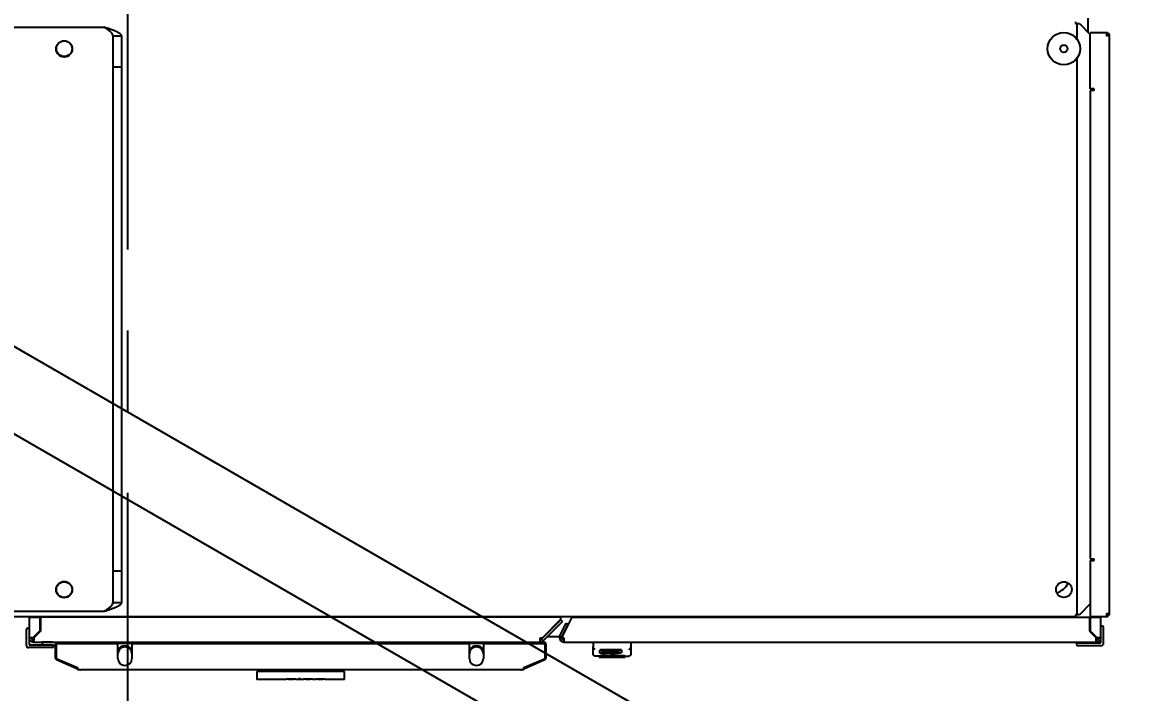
# Model space of a CAD drawing. Header units: inches. Extents: x -347369 to -260369, y 119522 to 149869.
# Drawn here: x -325481 to -324438, y 135665 to 136284 of the extents above; entities that cross this region are included whole.
import ezdxf

# ---------------------------------------------------------------- set-up
doc = ezdxf.new("R2010")
doc.units = ezdxf.units.IN
doc.header["$LTSCALE"] = 300
doc.linetypes.add('CENTRO', pattern=[2, 1.25, -0.25, 0.25, -0.25])
for name, color, linetype in [('ASSI', 254, 'CENTRO'), ('MACCHINA', 40, 'Continuous'), ('QUOTE', 7, 'Continuous')]:
    doc.layers.add(name, color=color, linetype=linetype)
doc.styles.get("Standard").update_dxf_attribs({"font": 'romans.shx'})
doc.dimstyles.new('sc1a100', dxfattribs={"dimscale": 100, "dimtxt": 3, "dimasz": 3, "dimexe": 0, "dimexo": 0, "dimgap": 1, "dimtad": 1, "dimzin": 12, "dimdsep": 46, "dimtxsty": 'Standard', "dimblk": 'CLOSEDBLANK', "dimcen": 1, "dimclrd": 253, "dimclre": 253, "dimclrt": 2, "dimadec": 0, "dimazin": 3, "dimtfac": 1, "dimtmove": 0, "dimatfit": 1, "dimldrblk": 'CLOSEDBLANK', "dimfxl": 1, "dimtolj": 1, "dimtzin": 0, "dimarcsym": 0})

# ---------------------------------------------------------------- blocks, each defined once
blk = doc.blocks.new('A$C00995F91')
at = {"layer": 'MACCHINA'}
for p, q in [((-35, -70), (-35, -1170)), ((35, -1170), (35, -70))]:
    blk.add_line(p, q, dxfattribs=at)
blk = doc.blocks.new('_ClosedBlank')
at = {"color": 0, "linetype": 'ByBlock', "lineweight": -2}
for p, q in [((-1, 0.1667), (0, 0)), ((-1, 0.1667), (-1, -0.1667)), ((0, 0), (-1, -0.1667))]:
    blk.add_line(p, q, dxfattribs=at)
blk = doc.blocks.new('*D28')
at = {"layer": 'Defpoints', "color": 0, "transparency": 16777216}
for p in [(-322483.6, 140399.7), (-321493.7, 139989.6), (-324251.4, 137231.9), (-323921.8, 136508.7), (-322483.6, 136499.7)]:
    blk.add_point(p, dxfattribs=at)
at = {"layer": 'QUOTE', "color": 253, "lineweight": -2, "transparency": 16777216}
for p, q in [((-324251.4, 137231.9), (-324517.4, 136965.8)), ((-322483.6, 136499.7), (-322483.6, 136123.4))]:
    blk.add_line(p, q, dxfattribs=at)
blk.add_arc((-322483.6, 138999.7), 2876.3, 230.9788, 264.0212, dxfattribs=at)
at = {"layer": 'QUOTE', "color": 253, "lineweight": -2, "transparency": 16777216, "xscale": 300, "yscale": 300, "zscale": 300}
for p, rotation in [((-324517.4, 136965.8), 137.9893954922992), ((-322483.6, 136123.4), 357.0106045077002)]:
    blk.add_blockref('_ClosedBlank', p, dxfattribs=dict(at, rotation=rotation))
at = {"layer": 'QUOTE', "color": 2, "transparency": 16777216, "insert": (-323488.6, 136573.3), "char_height": 300, "attachment_point": 5, "rotation": 337.5}
blk.add_mtext('\\A1;45°', dxfattribs=at)
blk = doc.blocks.new('A$C27be3406')
at = {"layer": 'ASSI'}
blk.add_line((0, 2250), (0, -3750), dxfattribs=at)
at = {"layer": 'MACCHINA'}
for p, q in [((888, -2711), (888, -2724.2)), ((-321.5, -2719.6), (-21.5, -2719.6)), ((876.5, -2714.4), (876.5, -2716)), ((876.5, -2716), (880.1, -2716)), ((878.1, -2731), (878.1, -2716)), ((880.1, -2716), (890, -2726.3)), ((-13.5, -2727.6), (-5.5, -2727.6)), ((-13.5, -2727.6), (-13.5, -3251.6)), ((-5.5, -2727.6), (-5.5, -3251.6)), ((890, -2776.6), (890, -2724.6)), ((905, -2724.6), (890, -2724.6)), ((905, -2724.6), (905, -2727.6)), ((908, -2727.6), (905, -2727.6)), ((908, -3261.6), (908, -2727.6)), ((878.1, -3263), (878.1, -2747.8)), ((-5.5, -2756.6), (-13.5, -2756.6)), ((893.7, -2776.6), (890, -2776.6)), ((890, -2778.1), (890, -3211.1)), ((893.7, -2778.1), (890, -2778.1)), ((893.7, -2778.1), (893.7, -2776.6)), ((890, -3211.1), (893.7, -3211.1)), ((893.7, -3212.6), (893.7, -3211.1)), ((890, -3212.6), (893.7, -3212.6)), ((890, -3212.6), (890, -3264.6)), ((-5.5, -3222.6), (-13.5, -3222.6)), ((-13.5, -3251.6), (-5.5, -3251.6)), ((890, -3252.7), (880.1, -3263)), ((-321.5, -3259.6), (-21.5, -3259.6)), ((880.1, -3263), (876.5, -3263)), ((876.5, -3263), (876.5, -3264.6)), ((905, -3261.6), (908, -3261.6)), ((905, -3261.6), (905, -3264.6)), ((-1070.5, -3264.6), (876.5, -3264.6)), ((-90.9, -3265.1), (-80.9, -3265.1)), ((-90.9, -3265.1), (-90.9, -3290.8)), ((-80.9, -3265.1), (-80.9, -3277.7)), ((-80.5, -3265.1), (-80.5, -3278.1)), ((400.8, -3265.1), (-80.5, -3265.1)), ((-47.5, -3264.6), (-47.5, -3265.1)), ((400.8, -3267.6), (382.9, -3285.5)), ((383.8, -3284.1), (400.8, -3267.1)), ((402.2, -3269), (384.3, -3286.9)), ((399.8, -3282.3), (405.6, -3270.6)), ((400.8, -3267.1), (400.8, -3265.1)), ((402.2, -3269), (400.8, -3267.6)), ((401.5, -3284.1), (411, -3265.1)), ((401.6, -3283.2), (407.4, -3271.5)), ((405.6, -3270.6), (407.4, -3271.5)), ((411, -3265.1), (889.5, -3265.1)), ((853.5, -3264.6), (853.5, -3265.1)), ((889.5, -3265.1), (889.5, -3278.1)), ((889.9, -3265.1), (889.9, -3277.7)), ((889.9, -3265.1), (899.9, -3265.1)), ((890, -3264.6), (905, -3264.6)), ((899.9, -3288.9), (899.9, -3265.1)), ((901.4, -3273.4), (899.9, -3273.4)), ((-93.4, -3291.3), (-93.4, -3276.3)), ((-92.4, -3275.3), (-90.9, -3275.3)), ((-90.9, -3277.8), (-90.9, -3277.8)), ((-90.9, -3280.6), (-90.9, -3280.6)), ((-88.9, -3284.1), (-90.9, -3284.1)), ((-86.9, -3283.7), (-80.9, -3277.7)), ((-80.5, -3278.1), (-86.5, -3284.1)), ((-86.4, -3283.2), (-86.4, -3283.9)), ((-80.5, -3277.8), (-80.9, -3277.8)), ((381.4, -3284.1), (383.8, -3284.1)), ((381.4, -3288.1), (381.4, -3284.1)), ((384.8, -3283.1), (385.3, -3283.1)), ((388.1, -3283.1), (399.5, -3283.1)), ((399.8, -3282.3), (401.6, -3283.2)), ((403.4, -3284.1), (401.5, -3284.1)), ((401.6, -3283.1), (402, -3283.1)), ((403.4, -3284.1), (403.4, -3288.1)), ((889.5, -3275.9), (889.9, -3275.9)), ((889.5, -3278.1), (895.5, -3284.1)), ((889.9, -3277.7), (895.9, -3283.7)), ((891.2, -3279.1), (890.8, -3279.3)), ((894.8, -3283.4), (895.1, -3282.9)), ((897.9, -3284.1), (899.9, -3284.1)), ((902.4, -3289.4), (902.4, -3274.4)), ((-69.4, -3293.3), (-91.4, -3293.3)), ((-90.9, -3285.4), (-90.7, -3285.4)), ((-90.9, -3290.8), (-68.4, -3290.8)), ((-86.9, -3286.1), (-86.9, -3288.1)), ((-86.9, -3288.1), (386.6, -3288.1)), ((-78.9, -3288.1), (-78.9, -3290.8)), ((-69.4, -3288.3), (-78.9, -3288.3)), ((-68.4, -3290.8), (-68.4, -3292.3)), ((-66.9, -3291.4), (-66.9, -3302.4)), ((-66.4, -3288.1), (-66.4, -3289.1)), ((-66.4, -3289.1), (386.6, -3289.1)), ((-65.9, -3290.3), (-66.3, -3289.9)), ((-65.9, -3289.8), (-65.9, -3303.2)), ((-8.9, -3289.8), (-65.9, -3289.8)), ((-64.8, -3289.3), (-47.9, -3289.3)), ((-47.9, -3289.8), (-47.9, -3289.3)), ((-39.9, -3289.8), (-39.9, -3289.6)), ((-38.9, -3289.1), (-38.9, -3289.8)), ((-8.9, -3303.3), (-8.9, -3289.8)), ((4.1, -3289.8), (4.1, -3303.3)), ((316.1, -3289.8), (4.1, -3289.8)), ((316.1, -3303.3), (316.1, -3289.8)), ((329.1, -3289.8), (329.1, -3303.3)), ((386.1, -3289.8), (329.1, -3289.8)), ((359.1, -3289.1), (359.1, -3289.8)), ((360.1, -3289.8), (360.1, -3289.6)), ((368.1, -3289.3), (385, -3289.3)), ((368.1, -3289.8), (368.1, -3289.3)), ((384.3, -3286.9), (382.9, -3285.5)), ((386.1, -3303.2), (386.1, -3289.8)), ((386.5, -3289.9), (386.1, -3290.3)), ((386.6, -3289.1), (386.6, -3288.1)), ((387.1, -3302.4), (387.1, -3291.4)), ((403.4, -3288.1), (895.9, -3288.1)), ((430.5, -3288.1), (430.5, -3292.6)), ((430.5, -3292.6), (430.5, -3293)), ((465.5, -3288.1), (465.5, -3292.6)), ((465.5, -3293), (465.5, -3292.6)), ((877.4, -3288.9), (877.4, -3290.4)), ((877.4, -3288.9), (899.9, -3288.9)), ((878.4, -3291.4), (900.4, -3291.4)), ((887.9, -3288.9), (887.9, -3288.1)), ((895.9, -3288.1), (895.9, -3286.1)), ((-66.9, -3302.7), (-65.9, -3302.6)), ((-65.9, -3303.2), (-46.2, -3311.7)), ((-65.6, -3304.4), (-46.2, -3312.8)), ((-65.3, -3303.4), (-65.2, -3303.4)), ((366.4, -3311.7), (386.1, -3303.2)), ((366.4, -3312.8), (385.8, -3304.4)), ((385.5, -3303.4), (385.4, -3303.4)), ((387.1, -3302.7), (386.1, -3302.6)), ((436, -3301.1), (432.5, -3301.1)), ((436, -3301.1), (436, -3302.1)), ((436, -3302.1), (460, -3302.1)), ((436.6, -3296.1), (436.6, -3295.8)), ((436.6, -3298.5), (436.6, -3296.1)), ((444.6, -3298.5), (436.6, -3298.5)), ((437.6, -3298.3), (437.5, -3298.3)), ((437.6, -3298.3), (437.5, -3298.3)), ((437.5, -3298.3), (445.7, -3298.3)), ((451.5, -3295.8), (439, -3295.8)), ((439, -3295.8), (439, -3295.8)), ((439, -3295.8), (439, -3296.6)), ((439.6, -3296), (439, -3296)), ((439, -3296.6), (439.6, -3296.6)), ((456.6, -3295.3), (439.6, -3295.3)), ((439.6, -3295.6), (439.6, -3295.3)), ((439.6, -3295.6), (456.6, -3295.6)), ((439.6, -3296), (439.6, -3296.1)), ((439.6, -3296.3), (439.6, -3296.6)), ((439.6, -3296.6), (439.6, -3296.6)), ((439.6, -3296.6), (439.6, -3296.6)), ((442.9, -3298.5), (439.6, -3299.1)), ((439.6, -3299.1), (443.5, -3298.5)), ((440.8, -3297.7), (440.6, -3297.7)), ((440.8, -3298.2), (451.5, -3295.8)), ((440.8, -3297.9), (440.8, -3297.6)), ((440.8, -3298.2), (440.8, -3297.9)), ((446.1, -3298.2), (440.8, -3298.2)), ((443, -3295.9), (443, -3295.8)), ((443, -3295.9), (448.3, -3295.9)), ((446.9, -3298.3), (445.5, -3298.5)), ((445.5, -3298.5), (445.5, -3298.3)), ((453.3, -3298.5), (445.5, -3298.5)), ((445.7, -3298.2), (445.7, -3298.3)), ((446.9, -3298), (446.9, -3298.3)), ((446.9, -3298.3), (454, -3298.3)), ((447.2, -3297.8), (447.2, -3297.8)), ((447.2, -3297.8), (447.2, -3297.8)), ((447.2, -3297.8), (448.2, -3297.8)), ((447.2, -3297.8), (447.2, -3297.8)), ((447.4, -3298.2), (450.3, -3297.6)), ((447.4, -3298.2), (447.4, -3297.9)), ((450.3, -3298.2), (447.4, -3298.2)), ((448.2, -3297), (448.2, -3297)), ((448.2, -3297), (448.2, -3297)), ((448.2, -3297), (450.8, -3297)), ((448.2, -3297), (448.2, -3297)), ((448.8, -3295.8), (448.3, -3295.9)), ((448.3, -3295.8), (448.3, -3295.9)), ((448.9, -3297.6), (448.8, -3297.4)), ((448.9, -3297.6), (452.8, -3296.8)), ((450.3, -3297.6), (448.9, -3297.6)), ((450.3, -3297.6), (450.3, -3297.6)), ((450.3, -3297.6), (450.3, -3297.6)), ((450.6, -3296.8), (455.1, -3295.8)), ((450.6, -3296.5), (450.6, -3296.4)), ((450.6, -3296.8), (450.6, -3296.5)), ((452.8, -3296.8), (450.6, -3296.8)), ((451.5, -3295.8), (451.5, -3295.8)), ((451.5, -3295.8), (451.5, -3295.8)), ((451.5, -3295.8), (451.5, -3295.8)), ((452.8, -3296.8), (452.8, -3296.8)), ((452.8, -3296.8), (452.8, -3296.8)), ((455.1, -3295.8), (453, -3295.8)), ((454, -3297.6), (453.3, -3297.6)), ((453.3, -3297.7), (454, -3297.7)), ((454, -3297.6), (454, -3297.6)), ((455.1, -3295.8), (455, -3295.8)), ((455, -3295.8), (455.1, -3295.8)), ((455, -3295.8), (455, -3295.8)), ((456.6, -3295.3), (456.6, -3298)), ((460, -3302.1), (460, -3301.1)), ((460, -3301.1), (463.5, -3301.1)), ((-46.2, -3311.7), (-46.2, -3313.5)), ((-46.2, -3313.5), (-43.9, -3313.5)), ((-44.6, -3313.5), (-44.3, -3313.6)), ((-43.9, -3313.8), (-43.9, -3313.5)), ((363.7, -3313.8), (-43.5, -3313.8)), ((119.6, -3315.3), (119.6, -3322.1)), ((200.6, -3315.3), (119.6, -3315.3)), ((125.1, -3315.3), (125.1, -3313.8)), ((195.1, -3313.8), (195.1, -3315.3)), ((200.6, -3322.1), (200.6, -3315.3)), ((364.1, -3313.5), (366.4, -3313.5)), ((364.1, -3313.5), (364.1, -3313.8)), ((364.5, -3313.6), (364.8, -3313.5)), ((366.4, -3313.5), (366.4, -3311.7)), ((120.1, -3322.6), (147.1, -3322.6)), ((147.1, -3322.6), (147.1, -3322.6)), ((148.9, -3322.1), (148.9, -3322.6)), ((148.9, -3322.6), (153.5, -3322.6)), ((153.5, -3322.6), (153.5, -3322.1)), ((155.3, -3322.6), (162.9, -3322.6)), ((158.1, -3322.1), (160.1, -3322.1)), ((158.1, -3322.3), (158.1, -3322.1)), ((160.1, -3322.3), (158.1, -3322.3)), ((160.1, -3322.1), (160.1, -3322.3)), ((164.7, -3322.1), (164.7, -3322.6)), ((164.7, -3322.6), (169.3, -3322.6)), ((169.3, -3322.6), (169.3, -3322.1)), ((171.1, -3322.6), (174.3, -3322.6)), ((174.3, -3322.6), (174.3, -3322.6)), ((176.1, -3322.1), (176.1, -3322.6)), ((176.1, -3322.6), (180.7, -3322.6)), ((180.7, -3322.6), (180.7, -3322.1)), ((182.5, -3322.6), (200.1, -3322.6))]:
    blk.add_line(p, q, dxfattribs=at)
at = {"layer": 'MACCHINA', "flags": 128}
for points in [[(-86.8, -3285.6), (-87.2, -3284.8), (-87.4, -3283.8)], [(-83.1, -3280.7), (-83.2, -3280.7), (-83.8, -3280.7)], [(-82.9, -3279.7), (-82.3, -3279.8), (-82.3, -3279.8)], [(890.1, -3278.6), (890.2, -3278.5), (890.5, -3278.3)], [(895.8, -3283.7), (895.7, -3283.9), (895.5, -3284.1)], [(-39, -3289.1), (-38.9, -3289.3), (-38.9, -3289.6)], [(359.2, -3289.1), (359.1, -3289.3), (359.1, -3289.6)], [(448.2, -3297.6), (448.2, -3297.6), (448.2, -3297.8)], [(450.3, -3297.6), (450.3, -3297.6), (450.3, -3297.6), (450.3, -3297.6)], [(450.9, -3296.8), (450.9, -3296.8), (450.8, -3297)], [(452.8, -3296.8), (452.8, -3296.8), (452.8, -3296.8), (452.8, -3296.8)]]:
    blk.add_lwpolyline(points, dxfattribs=at)
at = {"layer": 'MACCHINA'}
for centre, radius in [((865.7, -2739.4), 15), ((-58.5, -2739.6), 7.5), ((-58.5, -2739.4), 7.25), ((865.7, -2739.4), 3.4), ((-58.5, -3239.6), 7.5), ((-58.5, -3239.6), 7.25), ((865.7, -3239.6), 7.25)]:
    blk.add_circle(centre, radius, dxfattribs=at)
for centre, radius, start, end in [((905, -2727.6), 3, 0, 90), ((905, -2727.6), 1.5, 0, 90), ((852.3, -3224), 20, 290.0673, 331.1504), ((905, -3261.6), 1.5, 270, 0), ((905, -3261.6), 3, 270, 0), ((901.4, -3274.4), 1, 0, 90), ((-92.4, -3276.3), 1, 90, 180), ((-86.9, -3284.1), 4, 180, 270), ((-86.9, -3284.1), 2, 180, 270), ((403.4, -3284.1), 4, 153.5, 270), ((403.4, -3284.1), 2, 153.5, 270), ((895.9, -3284.1), 4, 270, 0), ((895.9, -3284.1), 2, 270, 0), ((-91.4, -3291.3), 2, 180, 270), ((-69.4, -3287.3), 1, 270, 301.6794), ((-69.4, -3292.3), 1, 270, 0), ((-64.8, -3291.4), 2.11, 90, 179.9087), ((-40.4, -3289.6), 0.5, 0, 90), ((-2.4, -3299.1), 7.5, 29.9264, 150.0736), ((-2.4, -3299.1), 6.5, 0, 180), ((322.6, -3299.1), 7.5, 29.9264, 150.0736), ((322.6, -3299.1), 6.5, 0, 180), ((360.6, -3289.6), 0.5, 90, 180), ((381.4, -3284.1), 2, 270, 315), ((381.4, -3284.1), 4, 270, 315), ((385, -3291.4), 2.11, 0, 89.9544), ((878.4, -3290.4), 1, 180, 270), ((900.4, -3289.4), 2, 270, 0), ((-64.8, -3302.4), 2.11, 180, 246.3719), ((-2.4, -3303.3), 6.5, 180, 0), ((322.6, -3303.3), 6.5, 180, 0), ((385, -3302.4), 2.11, 293.4986, 359.8175), ((-43.5, -3311.7), 2.11, 246.5014, 269.8631), ((363.7, -3311.7), 2.11, 270, 293.3544)]:
    blk.add_arc(centre, radius, start, end, dxfattribs=at)
for centre, major_axis, ratio, start_param, end_param in [((443.1, -3297.1), (0, 19.8), 0.176282, 1.530066, 1.544973), ((-43.5, -3311.7), (0, 2.11), 0.399086, 2.588181, 3.141593), ((363.7, -3311.7), (0, 2.11), 0.399086, 3.141593, 3.695004)]:
    blk.add_ellipse(centre, major_axis=major_axis, ratio=ratio, start_param=start_param, end_param=end_param, dxfattribs=at)
for points, knots in [([(-5.5, -2727.6), (-5.5, -2727.3), (-5.6, -2726.7), (-6.4, -2725.8), (-7.6, -2724.9), (-9.3, -2724), (-11.3, -2723.1), (-13.6, -2722.2), (-16.3, -2721.3), (-18.9, -2720.4), (-20.7, -2719.9), (-21.5, -2719.6)], [0, 0, 0, 0, 0.1111, 0.22542, 0.336539, 0.45088, 0.562, 0.676341, 0.78746, 0.901801, 1, 1, 1, 1]), ([(-13.5, -2727.6), (-13.5, -2727.2), (-13.6, -2726.5), (-14.3, -2725.1), (-16, -2723.4), (-18.6, -2721.4), (-20.6, -2720.2), (-21.5, -2719.6)], [0, 0, 0, 0, 0.1352727, 0.2751042, 0.5297835, 0.7844098, 1, 1, 1, 1]), ([(-21.5, -3259.6), (-20.6, -3259.3), (-18.7, -3258.7), (-15.9, -3257.8), (-13.4, -3256.9), (-11.1, -3256), (-9.1, -3255.1), (-7.5, -3254.2), (-6.3, -3253.3), (-5.6, -3252.4), (-5.5, -3251.9), (-5.5, -3251.6)], [0, 0, 0, 0, 0.1111, 0.22542, 0.336539, 0.45088, 0.562, 0.676341, 0.78746, 0.901801, 1, 1, 1, 1]), ([(-21.5, -3259.6), (-20.9, -3259.2), (-19.8, -3258.5), (-17.7, -3257.1), (-15.4, -3255.4), (-13.8, -3253.4), (-13.6, -3252.2), (-13.5, -3251.6)], [0, 0, 0, 0, 0.135273, 0.275104, 0.529783, 0.78441, 1, 1, 1, 1]), ([(-90.9, -3284.1), (-90.9, -3284.1), (-90.8, -3284), (-90.4, -3284), (-89.7, -3283.9), (-88.6, -3283.8), (-87.6, -3283.8), (-87, -3283.8), (-86.9, -3283.7)], [0, 0, 0, 0, 0.1822812, 0.3335768, 0.515858, 0.7307406, 0.9456252, 1, 1, 1, 1]), ([(-86.5, -3284.1), (-86.6, -3284.5), (-86.6, -3285.3), (-86.7, -3286.5), (-86.8, -3287.4), (-86.8, -3288), (-86.9, -3288.1), (-86.9, -3288.1)], [0, 0, 0, 0, 0.178715, 0.393714, 0.608716, 0.82372, 1, 1, 1, 1]), ([(895.9, -3288.1), (895.9, -3288.1), (895.8, -3288), (895.8, -3287.4), (895.7, -3286.7), (895.6, -3285.9), (895.6, -3285.1), (895.6, -3284.4), (895.5, -3284.1)], [0, 0, 0, 0, 0.1804551, 0.3953325, 0.6102087, 0.6664252, 0.8468804, 1, 1, 1, 1]), ([(895.9, -3283.7), (896.3, -3283.8), (897.1, -3283.8), (898.3, -3283.9), (899, -3283.9), (899.5, -3284), (899.8, -3284), (899.9, -3284.1), (899.9, -3284.1)], [0, 0, 0, 0, 0.182301, 0.397182, 0.612064, 0.666423, 0.848725, 1, 1, 1, 1]), ([(430.5, -3299.1), (430.5, -3299), (430.5, -3298.9), (430.5, -3298.4), (430.5, -3297.7), (430.5, -3296.8), (430.5, -3295.6), (430.5, -3294.2), (430.5, -3293.1), (430.5, -3292.6)], [0, 0, 0, 0, 0.143332, 0.286232, 0.428804, 0.571431, 0.714282, 0.857161, 1, 1, 1, 1]), ([(432.5, -3294.9), (432.3, -3294.9), (431.9, -3294.8), (431.3, -3294.4), (430.9, -3293.9), (430.6, -3293.4), (430.6, -3293.1), (430.5, -3293)], [0, 0, 0, 0, 0.251704, 0.502691, 0.751997, 0.881711, 1, 1, 1, 1]), ([(463.5, -3294.9), (463.7, -3294.9), (464.1, -3294.8), (464.7, -3294.4), (465.1, -3293.9), (465.4, -3293.4), (465.4, -3293.1), (465.5, -3293)], [0, 0, 0, 0, 0.251679, 0.502707, 0.752024, 0.881558, 1, 1, 1, 1]), ([(465.5, -3292.6), (465.5, -3293.2), (465.5, -3294.5), (465.5, -3296.1), (465.5, -3297.3), (465.5, -3298.2), (465.5, -3298.9), (465.5, -3299), (465.5, -3299.1)], [0, 0, 0, 0, 0.166643, 0.33333, 0.5, 0.666216, 0.832827, 1, 1, 1, 1]), ([(432.5, -3301.1), (432.3, -3301.1), (431.8, -3301), (431.3, -3300.7), (430.9, -3300.4), (430.7, -3300), (430.5, -3299.6), (430.5, -3299.3), (430.5, -3299.1)], [0, 0, 0, 0, 0.198981, 0.431495, 0.560939, 0.698842, 0.845198, 1, 1, 1, 1]), ([(460, -3301.1), (459.9, -3301.1), (459.6, -3301), (457.6, -3300.9), (454.5, -3300.8), (450.7, -3300.7), (446.6, -3300.7), (442.7, -3300.8), (439.3, -3300.9), (437, -3301), (436.1, -3301.1), (436, -3301.1), (436, -3301.1)], [0, 0, 0, 0, 0.107084, 0.214165, 0.321307, 0.428449, 0.535483, 0.642425, 0.749412, 0.856521, 0.963678, 1, 1, 1, 1]), ([(439.6, -3295.3), (439.2, -3295.3), (438.5, -3295.3), (437.5, -3295.4), (436.8, -3295.6), (436.6, -3295.8), (436.6, -3295.8)], [0, 0, 0, 0, 0.24903, 0.497962, 0.7495, 1, 1, 1, 1]), ([(436.6, -3296.1), (436.7, -3296.1), (436.8, -3295.9), (437.6, -3295.7), (438.5, -3295.6), (439.3, -3295.6), (439.6, -3295.6)], [0, 0, 0, 0, 0.258385, 0.516858, 0.772839, 1, 1, 1, 1]), ([(448.3, -3295.9), (448.2, -3296), (447.6, -3296.1), (446.5, -3296.4), (445.1, -3296.7), (443.6, -3297), (442.2, -3297.3), (440.7, -3297.6), (439.1, -3298), (438.1, -3298.2), (437.5, -3298.3)], [0, 0, 0, 0, 0.033505, 0.167527, 0.301548, 0.43557, 0.569592, 0.703613, 0.851804, 1, 1, 1, 1]), ([(439.8, -3295.8), (439.7, -3295.8), (439.6, -3295.9), (439.6, -3295.9), (439.6, -3296)], [0, 0, 0, 0, 0.276259, 1, 1, 1, 1]), ([(439.6, -3296.6), (439.7, -3296.5), (439.7, -3296.4), (440.4, -3296.2), (441.3, -3296), (442.2, -3295.9), (442.8, -3295.9), (443, -3295.9)], [0, 0, 0, 0, 0.226755, 0.453558, 0.678857, 0.900646, 1, 1, 1, 1]), ([(439.6, -3296.6), (439.6, -3296.6), (439.6, -3296.6), (439.6, -3296.6), (439.6, -3296.6), (439.6, -3296.6)], [0, 0, 0, 0, 0.3062455, 0.6124911, 1, 1, 1, 1]), ([(445.7, -3298.3), (445.6, -3298.3), (445.3, -3298.3), (445, -3298.4), (444.7, -3298.5), (444.6, -3298.5)], [0, 0, 0, 0, 0.305031, 0.610061, 1, 1, 1, 1]), ([(448.2, -3297.8), (448, -3297.8), (447.7, -3297.9), (447, -3298), (446.5, -3298.1), (446.1, -3298.2)], [0, 0, 0, 0, 0.178804, 0.536412, 1, 1, 1, 1]), ([(450.8, -3297), (450.7, -3297), (450.1, -3297.1), (449.3, -3297.3), (448.2, -3297.6), (447.6, -3297.7), (447.2, -3297.8)], [0, 0, 0, 0, 0.097567, 0.487835, 0.682969, 1, 1, 1, 1]), ([(453, -3295.8), (452.9, -3295.8), (452.3, -3296), (451.2, -3296.3), (449.7, -3296.6), (448.7, -3296.9), (448.2, -3297)], [0, 0, 0, 0, 0.072834, 0.364173, 0.682082, 1, 1, 1, 1]), ([(453.3, -3297.6), (453.3, -3297.7), (453.2, -3297.7), (452.9, -3297.9), (452, -3298.1), (451.1, -3298.1), (450.5, -3298.2), (450.3, -3298.2)], [0, 0, 0, 0, 0.118722, 0.358134, 0.629457, 0.893621, 1, 1, 1, 1]), ([(456.6, -3298), (456.6, -3298), (456.5, -3298.2), (455.8, -3298.3), (454.9, -3298.4), (454, -3298.5), (453.5, -3298.5), (453.3, -3298.5)], [0, 0, 0, 0, 0.232408, 0.464864, 0.696018, 0.924938, 1, 1, 1, 1]), ([(454, -3298.3), (454, -3298.3), (454, -3298.1), (454, -3297.9), (454, -3297.7)], [0, 0, 0, 0, 0.010382, 1, 1, 1, 1]), ([(465.5, -3299.1), (465.5, -3299.3), (465.5, -3299.6), (465.3, -3300), (465.1, -3300.4), (464.7, -3300.7), (464.2, -3301), (463.7, -3301.1), (463.5, -3301.1)], [0, 0, 0, 0, 0.154802, 0.301158, 0.439061, 0.568505, 0.801019, 1, 1, 1, 1]), ([(119.6, -3322.1), (119.6, -3322.2), (119.6, -3322.3), (119.7, -3322.4), (119.7, -3322.5), (119.8, -3322.5), (119.9, -3322.6), (120, -3322.6), (120.1, -3322.6)], [0, 0, 0, 0, 0.239457, 0.368361, 0.5, 0.631639, 0.760543, 1, 1, 1, 1]), ([(147.1, -3322.6), (147.1, -3322.5), (147, -3322.4), (147.2, -3322.2), (147.4, -3322.2), (147.8, -3322.1), (148.3, -3322.1), (149.1, -3322.1), (150.8, -3322.1), (152.5, -3322.1), (154, -3322.1), (154.5, -3322.1), (154.9, -3322.1), (155.2, -3322.2), (155.4, -3322.3), (155.2, -3322.5), (155.3, -3322.5), (155.3, -3322.5)], [0, 0, 0, 0, 0.239383, 0.260851, 0.282468, 0.302382, 0.323055, 0.360732, 0.398848, 0.546912, 0.574666, 0.594494, 0.614395, 0.633572, 0.656326, 0.740563, 1, 1, 1, 1]), ([(147.1, -3322.6), (147.1, -3322.6), (147.1, -3322.6), (147.1, -3322.6), (147.1, -3322.6)], [0, 0, 0, 0, 0.4573964, 1, 1, 1, 1]), ([(162.9, -3322.6), (162.8, -3322.5), (162.8, -3322.4), (162.9, -3322.2), (163.2, -3322.2), (163.5, -3322.1), (164.3, -3322.1), (165.9, -3322.1), (167.8, -3322.1), (169.4, -3322.1), (170.2, -3322.1), (170.6, -3322.1), (170.9, -3322.2), (171.1, -3322.2), (171.1, -3322.3), (171.1, -3322.5), (171.1, -3322.5), (171.1, -3322.5)], [0, 0, 0, 0, 0.236914, 0.258546, 0.280349, 0.299716, 0.322004, 0.3843, 0.506344, 0.567365, 0.588295, 0.609368, 0.628369, 0.64964, 0.700148, 0.750923, 1, 1, 1, 1]), ([(162.9, -3322.6), (162.9, -3322.6), (162.9, -3322.6), (162.9, -3322.6), (162.9, -3322.6)], [0, 0, 0, 0, 0.235752, 1, 1, 1, 1]), ([(174.3, -3322.6), (174.2, -3322.5), (174.2, -3322.4), (174.3, -3322.2), (174.6, -3322.2), (174.9, -3322.1), (175.7, -3322.1), (177.3, -3322.1), (179.2, -3322.1), (180.8, -3322.1), (181.6, -3322.1), (182, -3322.1), (182.3, -3322.2), (182.5, -3322.2), (182.5, -3322.3), (182.5, -3322.5), (182.5, -3322.5), (182.5, -3322.5)], [0, 0, 0, 0, 0.2373645, 0.2589785, 0.2807628, 0.3001186, 0.3223916, 0.3845191, 0.5062305, 0.5670863, 0.588032, 0.6090937, 0.6290186, 0.6495455, 0.7004631, 0.7516472, 1, 1, 1, 1]), ([(200.1, -3322.6), (200.2, -3322.6), (200.3, -3322.6), (200.4, -3322.5), (200.5, -3322.5), (200.5, -3322.4), (200.6, -3322.3), (200.6, -3322.2), (200.6, -3322.1)], [0, 0, 0, 0, 0.239457, 0.368361, 0.5, 0.631639, 0.760543, 1, 1, 1, 1])]:
    blk.add_open_spline(points, degree=3, knots=knots, dxfattribs=at)

msp = doc.modelspace()

# ---------------------------------------------------------------- block references
at = {"layer": 'MACCHINA', "rotation": 59.99999999999999}
msp.add_blockref('A$C00995F91', (-325602.125, 136010.055), dxfattribs=at)
at = {"layer": 'QUOTE'}
msp.add_blockref('A$C27be3406', (-325383.625, 138999.656), dxfattribs=at)

# ---------------------------------------------------------------- dimensions: what is measured, and where the dimension line sits
dim = msp.add_angular_dim_2l(base=(-323921.753, 136508.745), line1=((-322483.625, 136499.656), (-322483.625, 140399.656)), line2=((-324251.392, 137231.889), (-321493.675, 139989.605)), dimstyle='sc1a100', dxfattribs=at)
dim.commit()
dim.dimension.update_dxf_attribs({"geometry": '*D28', "text_midpoint": (-323488.649, 136573.311)})

doc.saveas('drawing.dxf')
